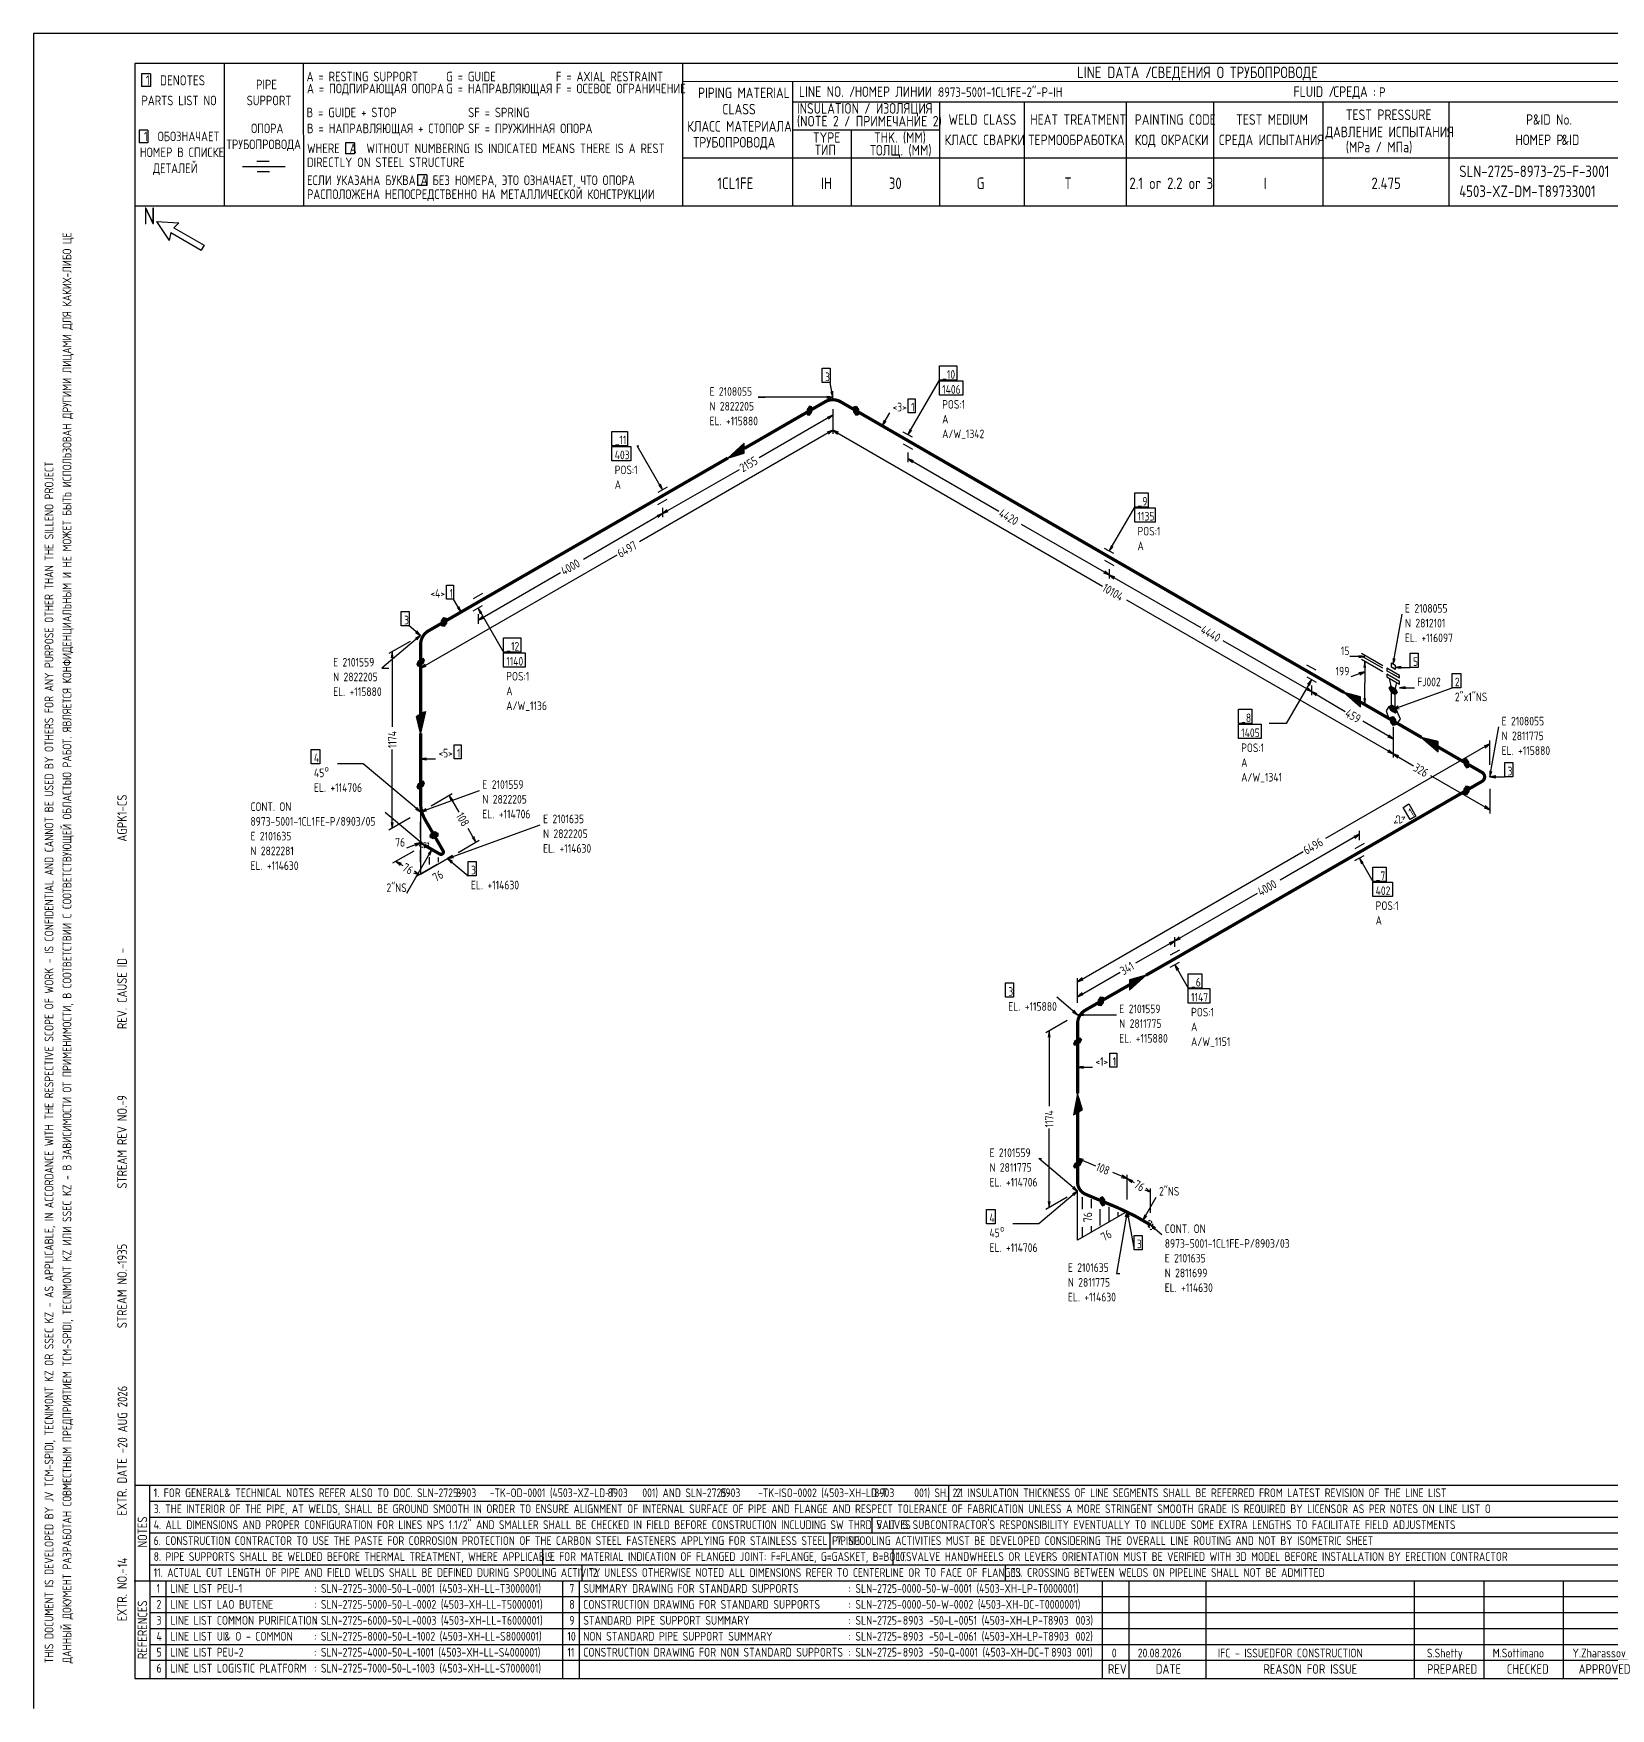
# Model space of a CAD drawing. Extents: x -1005 to 594, y -998 to 420.
# Drawn here: x 0 to 395.4, y 0 to 420 of the extents above; entities that cross this region are included whole.
import ezdxf

# ---------------------------------------------------------------- set-up
doc = ezdxf.new("R2010")
doc.units = 0
doc.linetypes.add('GT100', pattern=[0.8, 0.533333, -0.266667])
doc.styles.add('TTFN17', font='GOST type A')

msp = doc.modelspace()

# ---------------------------------------------------------------- linework, layer by layer
at = {"layer": 'GT_1', "flags": 128}
for points in [[(0, 420), (0, 0)], [(594, 420), (0, 420)], [(589.1, 412.5), (25.4, 412.5)], [(25.4, 412.5), (25.4, 7.5)], [(47.8, 412.5), (47.8, 376.7)], [(67.6, 412.5), (67.7, 376.7)], [(162.7, 412.5), (162.7, 376.7)], [(29.3, 409.9), (27.1, 409.9)], [(27.1, 409.9), (27.1, 406.7)], [(29.3, 409.9), (29.3, 406.7)], [(589.1, 408), (162.7, 407.9)], [(190.3, 407.8), (190.3, 376.7)], [(29.3, 406.7), (27.1, 406.7)], [(190.3, 402.9), (402.7, 402.9)], [(227.1, 402.9), (227.1, 376.7)], [(248.4, 402.9), (248.4, 376.8)], [(273.9, 402.9), (273.9, 376.7)], [(295.8, 402.9), (295.8, 376.7)], [(323.2, 402.9), (323.2, 376.7)], [(354.8, 402.9), (354.8, 376.8)], [(28.7, 395.8), (26.5, 395.8)], [(26.5, 395.8), (26.5, 392.6)], [(28.7, 395.8), (28.7, 392.6)], [(227.1, 395.8), (190.3, 395.8)], [(205, 395.8), (205, 376.7)], [(28.7, 392.6), (26.5, 392.6)], [(80.5, 392.6), (78.2, 392.6)], [(78.2, 392.6), (78.2, 389.8)], [(80.5, 392.6), (80.5, 389.8)], [(63.1, 386.6), (52.4, 386.6)], [(59.1, 387.9), (56, 387.9)], [(80.5, 389.8), (78.2, 389.8)], [(230.2, 388.7), (162.7, 388.7)], [(402.7, 388.7), (226.9, 388.7)], [(59.2, 385.3), (56.1, 385.3)], [(98.6, 384.6), (96.3, 384.6)], [(96.3, 384.6), (96.3, 381.9)], [(98.6, 384.6), (98.6, 381.9)], [(98.6, 381.9), (96.3, 381.9)], [(402.7, 376.7), (25.4, 376.7)], [(30.8, 372.9), (34, 368.1)], [(30.8, 372.9), (36.4, 372.5)], [(34.4, 370.1), (34, 368.1)], [(34.4, 370.1), (42, 365.7)], [(36.4, 372.5), (35.2, 371.3)], [(35.2, 371.3), (42.8, 366.9)], [(42.8, 366.9), (42, 365.7)], [(197.7, 336.05), (199.725, 336.05), (199.725, 332.45), (197.7, 332.45), (197.7, 336.05)], [(227.1, 336.65), (231.45, 336.65), (231.45, 333.05), (227.1, 333.05), (227.1, 336.65)], [(200.4, 328.775), (199.725, 332.45)], [(219.225, 319.4), (227.1, 333.05)], [(227.1, 332.9), (232.95, 332.9), (232.95, 329.3), (227.1, 329.3), (227.1, 332.9)], [(200.4, 328.775), (181.65, 328.775), (183.45, 328.775)], [(198.9, 328.55), (200.4, 328.775), (198.9, 329)], [(199.875, 330.2), (200.4, 328.775), (200.4, 330.275)], [(219.3, 328.4), (221.025, 328.4), (221.025, 324.875), (219.3, 324.875), (219.3, 328.4)], [(200.4, 324.275), (181.95, 313.625)], [(193.95, 324.425), (194.55, 324.275), (195.15, 325.1), (195.15, 326.375), (194.55, 326.525), (193.95, 325.7), (193.95, 324.425)], [(193.95, 325.6), (195.15, 325.6)], [(193.95, 325.4), (195.15, 325.4)], [(193.95, 325.2), (195.15, 325.2)], [(193.95, 325), (195.077, 325)], [(193.95, 324.8), (194.932, 324.8)], [(193.95, 324.6), (194.786, 324.6)], [(194.023, 325.8), (195.15, 325.8)], [(194.05, 324.4), (194.641, 324.4)], [(194.168, 326), (195.15, 326)], [(194.314, 326.2), (195.15, 326.2)], [(194.459, 326.4), (195.05, 326.4)], [(199.275, 323.3), (200.4, 324.275), (198.975, 323.75)], [(200.4, 325.775), (200.4, 319.625)], [(200.4, 325.775), (200.4, 323.375)], [(200.4, 325.775), (200.4, 319.625)], [(205.65, 326.375), (206.25, 326.525), (206.85, 325.7), (206.85, 324.425), (206.25, 324.275), (205.65, 325.1), (205.65, 326.375)], [(205.65, 326.2), (206.486, 326.2)], [(205.65, 326), (206.632, 326)], [(205.65, 325.8), (206.777, 325.8)], [(205.65, 325.6), (206.85, 325.6)], [(205.65, 325.4), (206.85, 325.4)], [(205.65, 325.2), (206.85, 325.2)], [(205.723, 325), (206.85, 325)], [(205.75, 326.4), (206.341, 326.4)], [(205.868, 324.8), (206.85, 324.8)], [(206.014, 324.6), (206.85, 324.6)], [(206.159, 324.4), (206.75, 324.4)], [(212.775, 321.65), (214.65, 324.875)], [(144.975, 320.225), (148.875, 320.225), (148.875, 316.625), (144.975, 316.625), (144.975, 320.225)], [(200.4, 320.525), (151.95, 292.55)], [(199.275, 319.55), (200.4, 320.525), (198.975, 320)], [(201.825, 320), (200.4, 320.525), (201.525, 319.55)], [(200.4, 320.525), (267.975, 281.45)], [(213.3, 323.075), (212.775, 321.65), (213.75, 322.775)], [(220.35, 318.8), (218.025, 320.075)], [(219.75, 320.825), (219.225, 319.4), (220.2, 320.525)], [(144.975, 316.475), (149.775, 316.475), (149.775, 312.875), (144.975, 312.875), (144.975, 316.475)], [(157.725, 305.6), (151.35, 316.625), (151.725, 316.625)], [(178.2, 315.95), (178.2, 317.3), (174.075, 313.55), (178.2, 314.75), (178.2, 317.15), (174.45, 313.775), (178.2, 314.825), (178.2, 316.925), (174.9, 314), (178.2, 315.05), (178.2, 316.775), (175.275, 314.3), (178.2, 315.2), (178.2, 316.625), (175.65, 314.45), (178.2, 315.35), (178.2, 316.475), (176.1, 314.75), (178.2, 315.5), (178.2, 316.25), (176.4, 314.9), (178.2, 315.725), (178.2, 316.1), (176.85, 315.2), (178.2, 315.875), (178.2, 315.95), (174.075, 313.55)], [(218.025, 317.075), (220.35, 315.8)], [(219.225, 314.9), (219.225, 312.5)], [(220.65, 312.875), (219.225, 313.4), (220.35, 312.425)], [(219.225, 313.4), (242.025, 300.2)], [(156.75, 306.725), (157.725, 305.6), (157.2, 307.025)], [(157.725, 299.6), (177, 310.7)], [(158.85, 306.275), (156.525, 304.925)], [(156.525, 301.925), (158.85, 303.275)], [(276.075, 304.85), (279.45, 304.85), (279.45, 301.25), (276.075, 301.25), (276.075, 304.85)], [(157.725, 299.6), (137.85, 288.125)], [(156.6, 298.625), (157.725, 299.6), (156.3, 299.075)], [(157.725, 301.1), (157.725, 298.7)], [(157.725, 301.1), (157.725, 298.7)], [(158.85, 300.575), (157.725, 299.6), (159.15, 300.125)], [(269.7, 290.225), (276.075, 301.25)], [(276.075, 301.1), (281.175, 301.1), (281.175, 297.5), (276.075, 297.5), (276.075, 301.1)], [(269.7, 284.225), (247.725, 296.9)], [(270.825, 289.625), (268.5, 290.9)], [(270.225, 291.65), (269.7, 290.225), (270.675, 291.35)], [(97.05, 260.825), (146.325, 289.25)], [(268.5, 287.9), (270.825, 286.625)], [(269.7, 285.725), (269.7, 283.325)], [(269.7, 285.725), (269.7, 283.325)], [(103.575, 281.675), (105.3, 281.675), (105.3, 278.15), (103.575, 278.15), (103.575, 281.675)], [(111.45, 272.9), (132.15, 284.825)], [(268.275, 284.75), (269.7, 284.225), (268.575, 285.2)], [(271.125, 283.7), (269.7, 284.225), (270.825, 283.25)], [(269.7, 284.225), (292.65, 271.025)], [(107.175, 274.925), (105.3, 278.15)], [(112.575, 279.575), (110.25, 278.225)], [(340.875, 239.375), (274.125, 277.925)], [(92.175, 275.075), (94.2, 275.075), (94.2, 271.475), (92.175, 271.475), (92.175, 275.075)], [(102.3, 272.75), (102.9, 273.575), (103.5, 273.425), (103.5, 272.15), (102.9, 271.325), (102.3, 271.475), (102.3, 272.75)], [(102.482, 273), (103.5, 273)], [(102.627, 273.2), (103.5, 273.2)], [(102.773, 273.4), (103.5, 273.4)], [(106.2, 276.05), (107.175, 274.925), (106.65, 276.35)], [(110.25, 275.225), (112.575, 276.575)], [(112.425, 274.775), (111.45, 275.9), (111.975, 274.475)], [(111.45, 275.9), (117.825, 264.875)], [(111.45, 274.4), (111.45, 272)], [(112.575, 273.875), (111.45, 272.9), (112.875, 273.425)], [(340.875, 261.875), (343.125, 274.4)], [(97.05, 269.075), (87.3, 260.9), (89.1, 260.9)], [(97.05, 269.075), (94.2, 271.475)], [(95.775, 269.825), (97.05, 269.075), (96.075, 270.2)], [(96.075, 267.95), (97.05, 269.075), (95.775, 268.325)], [(102.3, 272.6), (103.5, 272.6)], [(102.3, 272.4), (103.5, 272.4)], [(102.3, 272.2), (103.5, 272.2)], [(102.3, 272), (103.391, 272)], [(102.3, 271.8), (103.245, 271.8)], [(102.3, 271.6), (103.1, 271.6)], [(102.336, 272.8), (103.5, 272.8)], [(94.425, 267.575), (89.1, 264.5)], [(90.15, 263.45), (89.925, 264.95), (89.7, 263.45)], [(89.925, 264.95), (89.925, 246.125)], [(97.05, 266.075), (97.05, 259.925)], [(117.825, 268.475), (122.175, 268.475), (122.175, 264.875), (117.825, 264.875), (117.825, 268.475)], [(117.825, 264.725), (123.225, 264.725), (123.225, 261.125), (117.825, 261.125), (117.825, 264.725)], [(320.4, 254.975), (298.275, 267.725)], [(345.15, 264.65), (347.175, 264.65), (347.175, 261.05), (345.15, 261.05), (345.15, 264.65)], [(97.65, 262.025), (98.025, 262.85), (97.65, 263.3), (96.45, 262.625), (96.075, 261.8), (96.45, 261.35), (97.65, 262.025)], [(96.075, 261.8), (97.25, 261.8)], [(96.166, 262), (97.606, 262)], [(96.242, 261.6), (96.894, 261.6)], [(96.257, 262.2), (97.73, 262.2)], [(96.348, 262.4), (97.82, 262.4)], [(96.439, 262.6), (97.911, 262.6)], [(96.761, 262.8), (98.002, 262.8)], [(98.175, 261.8), (97.05, 260.825), (98.475, 261.35)], [(97.117, 263), (97.9, 263)], [(321.525, 260.375), (319.2, 261.65)], [(333.75, 263.75), (330, 263.75)], [(332.25, 263.525), (333.75, 263.75), (332.25, 263.975)], [(338.25, 261.425), (332.925, 264.5)], [(338.25, 260.825), (332.925, 263.9)], [(338.25, 259.925), (332.925, 263)], [(333.975, 261.05), (333.75, 262.55), (333.525, 261.05)], [(333.75, 262.55), (333.75, 257.15)], [(340.875, 259.325), (342.45, 258.425), (342.45, 259.025), (339.3, 260.825), (339.3, 260.225), (340.875, 259.325)], [(341.4, 260.525), (340.425, 261.125), (340.425, 262.175), (341.4, 261.575), (341.4, 260.525)], [(340.875, 263.375), (340.875, 261.875), (341.4, 263.3)], [(342.9, 261.275), (341.4, 261.05), (342.9, 260.825)], [(341.4, 261.05), (345.15, 261.05)], [(320.4, 257.975), (314.025, 246.95), (309.75, 246.95)], [(319.2, 258.65), (321.525, 257.375)], [(319.875, 256.55), (320.4, 257.975), (319.425, 256.85)], [(320.4, 256.475), (320.4, 254.075)], [(320.4, 256.475), (320.4, 254.075)], [(333.75, 259.925), (330.225, 258.65)], [(332.475, 259.175), (333.75, 259.925), (332.25, 259.7)], [(333.75, 251.75), (333.75, 257.15)], [(340.875, 257.75), (342.45, 256.85), (342.45, 257.525), (339.3, 259.325), (339.3, 258.65), (340.875, 257.75)], [(341.475, 255.65), (341.85, 254.825), (341.475, 254.375), (340.275, 255.05), (339.9, 255.875), (340.275, 256.325), (341.475, 255.65)], [(341.7, 257.3), (341.175, 255.2), (340.5, 255.575), (339.975, 258.35)], [(355.65, 259.55), (357.825, 259.55), (357.825, 255.95), (355.65, 255.95), (355.65, 259.55)], [(318.975, 255.5), (320.4, 254.975), (319.275, 255.95)], [(321.825, 254.45), (320.4, 254.975), (321.525, 254)], [(320.4, 254.975), (328.875, 250.025)], [(332.7, 252.35), (332.7, 253.7), (328.575, 254.75), (332.7, 251.15), (332.7, 253.55), (328.95, 254.525), (332.7, 251.225), (332.7, 253.325), (329.4, 254.3), (332.7, 251.45), (332.7, 253.175), (329.775, 254), (332.7, 251.6), (332.7, 253.025), (330.15, 253.85), (332.7, 251.75), (332.7, 252.875), (330.6, 253.55), (332.7, 251.9), (332.7, 252.65), (330.9, 253.4), (332.7, 252.125), (332.7, 252.5), (331.35, 253.1), (332.7, 252.275), (332.7, 252.35), (328.575, 254.75)], [(338.25, 249.125), (332.925, 252.2)], [(333.525, 253.25), (333.75, 251.75), (333.975, 253.25)], [(339.934, 255.8), (341.208, 255.8)], [(340.004, 256), (340.853, 256)], [(340.025, 255.6), (341.498, 255.6)], [(340.116, 255.4), (341.589, 255.4)], [(340.207, 255.2), (341.68, 255.2)], [(340.875, 251.45), (341.4, 251.15), (341.4, 254.15), (340.35, 254.75), (340.35, 251.75), (340.875, 251.45)], [(340.364, 255), (341.77, 255)], [(340.719, 254.8), (341.829, 254.8)], [(340.875, 250.55), (355.65, 255.95)], [(341.075, 254.6), (341.662, 254.6)], [(343.95, 256.175), (342.45, 255.95), (343.95, 255.725)], [(342.45, 255.95), (346.2, 255.95)], [(97.05, 249.35), (98.25, 250.025), (97.05, 244.55), (96, 248.75), (98.1, 249.95), (97.05, 245), (96.075, 248.825), (97.95, 249.875), (97.05, 245.525), (96.225, 248.9), (97.8, 249.8), (97.05, 245.975), (96.375, 248.975), (97.65, 249.65), (97.05, 246.425), (96.525, 249.05), (97.5, 249.575), (97.05, 246.875), (96.675, 249.125), (97.35, 249.5), (97.05, 247.325), (96.825, 249.2), (97.2, 249.425), (97.05, 247.775), (96.975, 249.275), (97.05, 249.35), (97.05, 244.55)], [(302.1, 250.55), (305.475, 250.55), (305.475, 246.95), (302.1, 246.95), (302.1, 250.55)], [(340.875, 247.625), (341.85, 247.025), (342.675, 248.075), (341.85, 250.025), (339.75, 251.225), (339.075, 250.175), (339.75, 248.225), (340.875, 247.625)], [(341.475, 250.85), (341.85, 250.025), (341.475, 249.575), (340.275, 250.25), (339.9, 251.075), (340.275, 251.525), (341.475, 250.85)], [(339.934, 251), (341.208, 251)], [(340.004, 251.2), (340.853, 251.2)], [(340.025, 250.8), (341.498, 250.8)], [(340.116, 250.6), (341.589, 250.6)], [(340.207, 250.4), (341.68, 250.4)], [(340.275, 248.6), (340.875, 248.75), (341.475, 247.925), (341.475, 246.65), (340.875, 246.5), (340.275, 247.325), (340.275, 248.6)], [(340.275, 248.6), (340.984, 248.6)], [(340.275, 248.4), (341.13, 248.4)], [(340.275, 248.2), (341.275, 248.2)], [(340.275, 248), (341.42, 248)], [(340.275, 247.8), (341.475, 247.8)], [(340.364, 250.2), (341.77, 250.2)], [(340.719, 250), (341.829, 250)], [(342.15, 251.3), (340.875, 250.55), (342.375, 250.775)], [(341.075, 249.8), (341.662, 249.8)], [(302.1, 246.8), (307.8, 246.8), (307.8, 243.2), (302.1, 243.2), (302.1, 246.8)], [(340.875, 243.125), (333.225, 247.55)], [(339.45, 243.65), (340.875, 243.125), (339.75, 244.1)], [(340.275, 247.6), (341.475, 247.6)], [(340.275, 247.4), (341.475, 247.4)], [(340.366, 247.2), (341.475, 247.2)], [(340.511, 247), (341.475, 247)], [(340.657, 246.8), (341.475, 246.8)], [(340.875, 246.125), (340.875, 242.225)], [(340.875, 246.125), (340.875, 238.475)], [(340.875, 244.625), (340.875, 238.475)], [(365.1, 233.6), (367.35, 246.125)], [(69.6, 240.5), (71.775, 240.5), (71.775, 236.9), (69.6, 236.9), (69.6, 240.5)], [(89.925, 220.7), (89.925, 240.5)], [(105.45, 241.625), (107.175, 241.625), (107.175, 238.1), (105.45, 238.1), (105.45, 241.625)], [(365.1, 241.85), (323.925, 218.15)], [(339.45, 239.9), (340.875, 239.375), (339.75, 240.35)], [(352.125, 241.1), (352.125, 242.45), (348, 243.5), (352.125, 239.9), (352.125, 242.3), (348.375, 243.275), (352.125, 239.975), (352.125, 242.075), (348.825, 243.05), (352.125, 240.2), (352.125, 241.925), (349.2, 242.75), (352.125, 240.35), (352.125, 241.775), (349.575, 242.6), (352.125, 240.5), (352.125, 241.625), (350.025, 242.3), (352.125, 240.65), (352.125, 241.4), (350.325, 242.15), (352.125, 240.875), (352.125, 241.25), (350.775, 241.85), (352.125, 241.025), (352.125, 241.1), (348, 243.5)], [(363.975, 240.875), (365.1, 241.85), (363.675, 241.325)], [(365.1, 236.6), (365.1, 242.75)], [(97.05, 224.825), (82.65, 236.9), (76.2, 236.9)], [(98.55, 238.325), (97.05, 238.1), (98.55, 237.875)], [(97.05, 238.1), (100.8, 238.1)], [(342.3, 238.85), (340.875, 239.375), (342, 238.4)], [(340.875, 239.375), (345.975, 236.375)], [(358.65, 236.675), (359.25, 235.85), (359.85, 236), (359.85, 237.275), (359.25, 238.1), (358.65, 237.95), (358.65, 236.675)], [(358.65, 237.8), (359.468, 237.8)], [(358.65, 237.6), (359.614, 237.6)], [(358.65, 237.4), (359.759, 237.4)], [(358.65, 237.2), (359.85, 237.2)], [(358.65, 237), (359.85, 237)], [(358.65, 236.8), (359.85, 236.8)], [(358.705, 236.6), (359.85, 236.6)], [(358.85, 236.4), (359.85, 236.4)], [(358.995, 236.2), (359.85, 236.2)], [(359.141, 236), (359.85, 236)], [(368.85, 237.2), (370.875, 237.2), (370.875, 233.6), (368.85, 233.6), (368.85, 237.2)], [(97.65, 231.275), (98.025, 232.1), (97.65, 232.55), (96.45, 231.875), (96.075, 231.05), (96.45, 230.6), (97.65, 231.275)], [(96.117, 231), (97.161, 231)], [(96.143, 231.2), (97.517, 231.2)], [(96.234, 231.4), (97.707, 231.4)], [(96.325, 231.6), (97.798, 231.6)], [(96.416, 231.8), (97.889, 231.8)], [(96.672, 232), (97.98, 232)], [(97.028, 232.2), (97.942, 232.2)], [(365.1, 225.35), (350.325, 233.9)], [(359.85, 229.925), (359.25, 229.1), (358.65, 229.25), (358.65, 230.525), (359.25, 231.35), (359.85, 231.2), (359.85, 229.925)], [(358.995, 231), (359.85, 231)], [(359.141, 231.2), (359.85, 231.2)], [(365.1, 235.1), (365.1, 233.6), (365.625, 235.025)], [(366.6, 233.825), (365.1, 233.6), (366.6, 233.375)], [(365.1, 233.6), (368.85, 233.6)], [(96.283, 230.8), (96.806, 230.8)], [(97.05, 224.825), (111.825, 230.225)], [(99.675, 226.325), (105, 229.4)], [(105.15, 227.825), (104.175, 228.95), (104.7, 227.525)], [(104.175, 228.95), (106.65, 224.75)], [(343.35, 225.95), (344.775, 226.85), (346.575, 223.775), (345.15, 222.875), (343.35, 225.95)], [(358.65, 230.4), (359.85, 230.4)], [(358.65, 230.2), (359.85, 230.2)], [(358.65, 230), (359.85, 230)], [(358.65, 229.8), (359.759, 229.8)], [(358.65, 229.6), (359.614, 229.6)], [(358.65, 229.4), (359.468, 229.4)], [(358.705, 230.6), (359.85, 230.6)], [(358.85, 230.8), (359.85, 230.8)], [(365.1, 230.6), (365.1, 224.45)], [(97.95, 216.5), (88.2, 224.675)], [(94.425, 223.325), (89.1, 220.25)], [(95.775, 225.575), (97.05, 224.825), (96.075, 225.95)], [(98.325, 225.575), (97.05, 224.825), (98.55, 225.05)], [(97.05, 224.825), (97.05, 209.225)], [(363.675, 225.875), (365.1, 225.35), (363.975, 226.325)], [(89.7, 222.2), (89.925, 220.7), (90.15, 222.2)], [(97.05, 218.225), (97.05, 222.35)], [(100.2, 218.075), (99.45, 218.45), (99.525, 219.2), (100.65, 219.875), (101.4, 219.5), (101.325, 218.75), (100.2, 218.075)], [(99.465, 218.6), (101.075, 218.6)], [(99.485, 218.8), (101.33, 218.8)], [(99.505, 219), (101.35, 219)], [(99.525, 219.2), (101.37, 219.2)], [(99.55, 218.4), (100.742, 218.4)], [(99.858, 219.4), (101.39, 219.4)], [(100.192, 219.6), (101.2, 219.6)], [(103.8, 213.125), (127.05, 221.6)], [(110.925, 217.25), (108.975, 220.625)], [(109.95, 218.375), (110.925, 217.25), (110.4, 218.675)], [(332.4, 219.2), (312.525, 207.725)], [(331.275, 218.225), (332.4, 219.2), (330.975, 218.675)], [(332.4, 217.7), (332.4, 220.1)], [(95.325, 215), (90, 211.925)], [(97.05, 217.025), (93.525, 215.75)], [(99.9, 215.375), (93.525, 204.35)], [(95.775, 216.275), (97.05, 217.025), (95.55, 216.8)], [(96.675, 217.25), (97.95, 216.5), (96.975, 217.625)], [(97.05, 212.225), (97.05, 215.225)], [(99.375, 213.95), (99.9, 215.375), (98.925, 214.25)], [(106.425, 214.625), (111.75, 217.7)], [(261.75, 182.225), (318.3, 214.85)], [(333.6, 216.875), (331.275, 215.6)], [(92.25, 211.85), (90.825, 212.375), (91.95, 211.4)], [(90.825, 212.375), (92.55, 211.4)], [(101.175, 211.625), (95.85, 208.55)], [(97.05, 209.225), (103.8, 213.125)], [(99.3, 211.625), (99.3, 213.5)], [(101.55, 212.225), (101.55, 213.35)], [(105.075, 213.875), (103.8, 213.125), (105.3, 213.35)], [(105.075, 212.375), (103.8, 213.125), (104.775, 212)], [(103.8, 213.125), (108.975, 208.775)], [(108.975, 212.375), (111, 212.375), (111, 208.775), (108.975, 208.775), (108.975, 212.375)], [(331.275, 212.6), (333.6, 213.875)], [(333.375, 212.075), (332.4, 213.2), (332.925, 211.775)], [(332.4, 213.2), (335.775, 207.35)], [(335.775, 210.95), (339.15, 210.95), (339.15, 207.35), (335.775, 207.35), (335.775, 210.95)], [(95.25, 209.525), (96.675, 209), (95.55, 209.975)], [(96.675, 209), (95.775, 209.525)], [(335.775, 207.2), (340.725, 207.2), (340.725, 203.6), (335.775, 203.6), (335.775, 207.2)], [(286.125, 192.5), (306.825, 204.425)], [(287.25, 193.475), (286.125, 192.5), (287.55, 193.025)], [(286.125, 191), (286.125, 193.4)], [(286.125, 191), (286.125, 193.4)], [(286.125, 192.5), (276.3, 186.875)], [(285, 191.525), (286.125, 192.5), (284.7, 191.975)], [(287.325, 190.175), (285, 188.9)], [(285, 185.9), (287.325, 187.175)], [(287.1, 185.375), (286.125, 186.5), (286.65, 185.075)], [(286.125, 186.5), (289.5, 180.65)], [(243.675, 181.925), (245.7, 181.925), (245.7, 178.325), (243.675, 178.325), (243.675, 181.925)], [(261.75, 178.475), (272.4, 184.625)], [(262.875, 183.2), (261.75, 182.225), (263.175, 182.75)], [(261.75, 176.975), (261.75, 183.125)], [(274.8, 181.475), (274.8, 180.125), (278.925, 183.875), (274.8, 182.675), (274.8, 180.275), (278.55, 183.65), (274.8, 182.6), (274.8, 180.5), (278.1, 183.425), (274.8, 182.375), (274.8, 180.65), (277.725, 183.125), (274.8, 182.225), (274.8, 180.8), (277.35, 182.975), (274.8, 182.075), (274.8, 180.95), (276.9, 182.675), (274.8, 181.925), (274.8, 181.175), (276.6, 182.525), (274.8, 181.7), (274.8, 181.325), (276.15, 182.225), (274.8, 181.55), (274.8, 181.475), (278.925, 183.875)], [(289.5, 184.25), (292.875, 184.25), (292.875, 180.65), (289.5, 180.65), (289.5, 184.25)], [(261.75, 173.975), (256.575, 178.325)], [(262.875, 179.45), (261.75, 178.475), (263.175, 179)], [(261.75, 176.975), (261.75, 179.375)], [(268.2, 177.05), (267.6, 176.225), (267, 176.375), (267, 177.65), (267.6, 178.475), (268.2, 178.325), (268.2, 177.05)], [(267, 177.6), (268.2, 177.6)], [(267, 177.4), (268.2, 177.4)], [(267, 177.2), (268.2, 177.2)], [(267, 177), (268.164, 177)], [(267, 176.8), (268.018, 176.8)], [(267, 176.6), (267.873, 176.6)], [(267, 176.4), (267.727, 176.4)], [(267.109, 177.8), (268.2, 177.8)], [(267.255, 178), (268.2, 178)], [(267.4, 178.2), (268.2, 178.2)], [(289.5, 180.5), (294.9, 180.5), (294.9, 176.9), (289.5, 176.9), (289.5, 180.5)], [(259.125, 172.475), (253.8, 169.4)], [(260.475, 174.725), (261.75, 173.975), (260.775, 175.1)], [(263.25, 174.2), (261.75, 173.975), (263.25, 173.75)], [(261.75, 173.975), (271.5, 173.975)], [(254.85, 168.35), (254.625, 169.85), (254.4, 168.35)], [(254.625, 169.85), (254.625, 151.025)], [(262.35, 168.2), (262.725, 167.75), (262.35, 166.925), (261.15, 166.25), (260.775, 166.7), (261.15, 167.525), (262.35, 168.2)], [(261.994, 168), (262.517, 168)], [(260.82, 166.8), (262.128, 166.8)], [(260.858, 166.6), (261.772, 166.6)], [(260.911, 167), (262.384, 167)], [(261.002, 167.2), (262.475, 167.2)], [(261.093, 167.4), (262.566, 167.4)], [(261.283, 167.6), (262.657, 167.6)], [(261.639, 167.8), (262.683, 167.8)], [(269.85, 164.3), (271.575, 164.3), (271.575, 160.775), (269.85, 160.775), (269.85, 164.3)], [(263.25, 161), (261.75, 160.775), (263.25, 160.55)], [(261.75, 160.775), (265.5, 160.775)], [(261.75, 149.45), (262.95, 150.125), (261.75, 154.25), (260.7, 148.85), (262.8, 150.05), (261.75, 153.8), (260.775, 148.925), (262.65, 149.975), (261.75, 153.275), (260.925, 149), (262.5, 149.9), (261.75, 152.825), (261.075, 149.075), (262.35, 149.75), (261.75, 152.375), (261.225, 149.15), (262.2, 149.675), (261.75, 151.925), (261.375, 149.225), (262.05, 149.6), (261.75, 151.475), (261.525, 149.3), (261.9, 149.525), (261.75, 151.025), (261.675, 149.375), (261.75, 149.45), (261.75, 154.25)], [(254.625, 125.6), (254.625, 145.4)], [(261.75, 132.725), (261.75, 138.875)], [(261.75, 129.725), (252, 137.9), (252.675, 137.9)], [(262.35, 137.45), (262.725, 137), (262.35, 136.175), (261.15, 135.5), (260.775, 135.95), (261.15, 136.775), (262.35, 137.45)], [(260.798, 136), (262.039, 136)], [(260.889, 136.2), (262.361, 136.2)], [(260.9, 135.8), (261.683, 135.8)], [(260.98, 136.4), (262.452, 136.4)], [(261.07, 136.6), (262.543, 136.6)], [(261.194, 136.8), (262.634, 136.8)], [(261.55, 137), (262.725, 137)], [(263.25, 137.675), (261.75, 137.975), (263.025, 137.15)], [(261.75, 137.975), (266.25, 136.1)], [(261.906, 137.2), (262.558, 137.2)], [(260.475, 130.475), (261.75, 129.725), (260.775, 130.85)], [(274.2, 132.875), (270.6, 134.375)], [(272.7, 133.175), (274.2, 132.875), (272.925, 133.7)], [(274.2, 127.625), (274.2, 133.775)], [(274.2, 127.625), (274.2, 133.775)], [(275.625, 132.35), (274.2, 132.875), (275.325, 131.9)], [(274.2, 132.875), (275.925, 131.9)], [(278.625, 130.025), (280.05, 129.5), (278.925, 130.475)], [(280.05, 124.25), (280.05, 130.4)], [(261.75, 129.725), (252, 121.55), (245.55, 121.55)], [(259.125, 128.225), (253.8, 125.15)], [(254.4, 127.1), (254.625, 125.6), (254.85, 127.1)], [(260.775, 128.6), (261.75, 129.725), (260.475, 128.975)], [(261.75, 117.425), (261.75, 129.725)], [(262.95, 125.225), (262.95, 128.225)], [(265.2, 125.45), (265.2, 127.7)], [(267.375, 126.8), (267.975, 126.05), (268.575, 126.275), (268.575, 127.55), (267.975, 128.3), (267.375, 128.075), (267.375, 126.8)], [(267.375, 128), (268.215, 128)], [(267.375, 127.8), (268.375, 127.8)], [(267.375, 127.6), (268.535, 127.6)], [(267.375, 127.4), (268.575, 127.4)], [(267.375, 127.2), (268.575, 127.2)], [(267.375, 127), (268.575, 127)], [(267.375, 126.8), (268.575, 126.8)], [(267.535, 126.6), (268.575, 126.6)], [(267.695, 126.4), (268.575, 126.4)], [(267.855, 126.2), (268.375, 126.2)], [(278.1, 122.375), (281.475, 128.225)], [(280.05, 129.5), (279.15, 130.025)], [(238.95, 125.15), (241.125, 125.15), (241.125, 121.55), (238.95, 121.55), (238.95, 125.15)], [(274.2, 124.625), (261.75, 117.425)], [(267.45, 121.1), (267.45, 125.225)], [(269.7, 122), (269.7, 125.75)], [(274.2, 124.625), (271.5, 109.1), (272.325, 109.1)], [(271.95, 123.35), (271.95, 124.475)], [(274.2, 123.125), (274.2, 124.625), (273.675, 123.2)], [(274.725, 123.2), (274.2, 124.625), (274.2, 123.125)], [(274.2, 124.625), (275.925, 115.025)], [(278.625, 123.8), (278.1, 122.375), (279.075, 123.5)], [(262.95, 118.1), (262.95, 120.725)], [(265.2, 119.45), (265.2, 120.95)], [(275.925, 118.625), (277.95, 118.625), (277.95, 115.025), (275.925, 115.025), (275.925, 118.625)], [(281.325, 120.5), (280.05, 121.25), (281.025, 120.125)], [(280.05, 121.25), (282.9, 118.85)], [(25.3, 56), (402.7, 56)], [(29.1, 56), (29.2, 7.5)], [(229.4, 56), (229.4, 52)], [(29.1, 52), (402.7, 52)], [(29.1, 48), (402.7, 48)], [(210.2, 48), (210.2, 44)], [(402.7, 44), (29.1, 44)], [(199.6, 44), (199.6, 40)], [(29.2, 40), (402.7, 40)], [(127.6, 40), (127.6, 36)], [(215.4, 40), (215.4, 36)], [(29.1, 36), (402.7, 36)], [(137.5, 36), (137.5, 32)], [(243.6, 36), (243.6, 32)], [(25.2, 32), (402.7, 32)], [(33.2, 32), (33.2, 7.6)], [(132.6, 32), (132.6, 7.6)], [(136.8, 32), (136.8, 7.6)], [(267.9, 32), (267.9, 7.5)], [(274.6, 32), (274.6, 7.5)], [(293.9, 32), (293.9, 7.5)], [(346.1, 32), (346.1, 7.5)], [(363.6, 32), (363.6, 7.5)], [(383.5, 32), (383.5, 7.5)], [(402.7, 28), (29.5, 28)], [(402.7, 24), (29.1, 24)], [(402.7, 20), (29.1, 20)], [(402.7, 16), (29.1, 16)], [(402.7, 12), (29.2, 12)], [(25.4, 7.5), (589.1, 7.5)], [(0, 0), (0, 0)]]:
    msp.add_lwpolyline(points, dxfattribs=at)
at = {"layer": 'GT_1', "const_width": 0.8, "flags": 128}
for points in [[(198.45, 327.65), (194.55, 325.4)], [(206.25, 325.4), (202.35, 327.65)], [(194.55, 325.4), (178.2, 315.95)], [(219.225, 317.9), (206.25, 325.4)], [(269.7, 288.725), (219.225, 317.9)], [(174.075, 313.55), (157.725, 304.1)], [(157.725, 304.1), (111.45, 277.4)], [(320.4, 259.475), (269.7, 288.725)], [(111.45, 277.4), (102.9, 272.45)], [(102.9, 272.45), (99, 270.2)], [(97.05, 266.825), (97.05, 262.325)], [(97.05, 262.325), (97.05, 249.35)], [(328.575, 254.75), (320.4, 259.475)], [(340.875, 247.625), (332.7, 252.35)], [(348, 243.5), (340.875, 247.625)], [(97.05, 244.55), (97.05, 231.575)], [(359.25, 236.975), (352.125, 241.1)], [(363.15, 234.725), (359.25, 236.975)], [(97.05, 231.575), (97.05, 227.075)], [(359.25, 230.225), (363.15, 232.475)], [(332.4, 214.7), (359.25, 230.225)], [(98.175, 222.875), (100.425, 218.975)], [(100.425, 218.975), (102.675, 215.075)], [(101.85, 214.25), (97.95, 216.5)], [(286.125, 188), (332.4, 214.7)], [(278.925, 183.875), (286.125, 188)], [(267.6, 177.35), (274.8, 181.475)], [(263.7, 175.1), (267.6, 177.35)], [(261.75, 167.225), (261.75, 171.725)], [(261.75, 154.25), (261.75, 167.225)], [(261.75, 136.475), (261.75, 149.45)], [(261.75, 131.975), (261.75, 136.475)], [(267.975, 127.175), (263.85, 128.9)], [(272.1, 125.45), (267.975, 127.175)], [(276.15, 123.5), (272.1, 125.45)], [(280.05, 121.25), (276.15, 123.5)]]:
    msp.add_lwpolyline(points, dxfattribs=at)
for points in [[(202.35, 327.65, 0.267941), (198.45, 327.65)], [(99, 270.2, 0.267786), (97.05, 266.825)], [(363.15, 232.475, 0.57736), (363.15, 234.725)], [(97.05, 227.075, 0.131614), (98.175, 222.875)], [(102.675, 215.075, -0.767315), (101.85, 214.25)], [(261.75, 171.725, -0.268116), (263.7, 175.1)], [(263.85, 128.9, -0.30259), (261.75, 131.975)]]:
    msp.add_lwpolyline(points, format="xyb", dxfattribs=at)
at = {"layer": 'GT_1', "linetype": 'GT100', "flags": 128}
for points in [[(97.95, 217.175), (98.925, 217.025), (99.075, 216.5), (97.95, 215.825), (96.975, 215.975), (96.825, 216.5), (97.95, 217.175)], [(279.45, 120.95), (280.05, 120.125), (280.65, 120.275), (280.65, 121.55), (280.05, 122.375), (279.45, 122.225), (279.45, 120.95)]]:
    msp.add_lwpolyline(points, dxfattribs=at)

# ---------------------------------------------------------------- texts
at = {"layer": 'GT_1', "style": 'TTFN17'}
for s, height, p in [('LINE DATA /', 2.8875, (261.633, 408.8)), ('СВЕДЕНИЯ О ТРУБОПРОВОДЕ', 2.8875, (280.233, 408.8)), (' 1  DENOTES', 2.5025, (26.875, 407)), (' PIPE', 2.4062, (54.561, 406)), ('A = RESTING SUPPORT', 2.40625, (68.461, 408)), ('A = ПОДПИРАЮЩАЯ ОПОРА', 2.40625, (68.561, 405)), ('G = GUIDE', 2.4062, (103.461, 408)), ('G = НАПРАВЛЯЮЩАЯ', 2.40625, (103.461, 405)), ('F = AXIAL RESTRAINT', 2.40625, (130.961, 408)), ('F = ОСЕВОЕ ОГРАНИЧЕНИЕ', 2.40625, (130.961, 405)), ('PARTS LIST NO', 2.40625, (27.061, 402)), ('SUPPORT', 2.4062, (53.461, 402)), ('PIPING MATERIAL', 2.64687, (166.597, 403.8)), ('LINE NO. /', 2.6469, (191.897, 404.1)), ('НОМЕР ЛИНИИ :', 2.59875, (205.89, 404.1)), ('8973-5001-1CL1FE-2"-P-IH', 2.40625, (226.861, 404.1)), ('FLUID /', 2.6469, (315.897, 404.1)), ('СРЕДА :', 2.6469, (325.897, 404.1)), ('P', 2.406, (337.361, 404.1)), ('B = GUIDE + STOP', 2.40625, (68.461, 399)), ('SF = SPRING', 2.40625, (108.961, 399)), ('CLASS', 2.6469, (172.697, 399.7)), ('(NOTE 2 / ПРИМЕЧАНИЕ 2)', 2.64687, (191.397, 396.7)), ('INSULATION / ИЗОЛЯЦИЯ', 2.64687, (191.397, 399.9)), ('WELD CLASS', 2.6469, (229.397, 397.1)), ('HEAT TREATMENT', 2.64687, (249.897, 397.1)), ('PAINTING CODE', 2.64687, (276.097, 397.1)), ('TEST MEDIUM', 2.64687, (301.497, 397.1)), ('TEST PRESSURE', 2.64687, (328.997, 398.3)), ('P', 2.647, (374.197, 397.1)), ('&ID No.', 2.6469, (375.908, 397.1)), (' 1  ОБОЗНАЧАЕТ', 2.40625, (26.461, 393)), ('ОПОРА', 2.4062, (54.561, 395)), ('B = НАПРАВЛЯЮЩАЯ + СТОПОР', 2.40625, (68.561, 395)), ('SF = ПРУЖИННАЯ ОПОРА', 2.40625, (108.961, 395)), ('КЛАСС МАТЕРИАЛА', 2.64687, (163.897, 395.4)), ('TYPE', 2.6469, (195.397, 392.6)), ('THK. (MM)', 2.6469, (210.697, 392.6)), ('ДАВЛЕНИЕ ИСПЫТАНИЯ', 2.64687, (323.897, 394)), ('НОМЕР В СПИСКЕ', 2.40625, (26.661, 389)), ('ТРУБОПРОВОДА', 2.40625, (48.361, 391)), ('WHERE  A  WITHOUT NUMBERING IS INDICATED MEANS THERE IS A REST', 2.40625, (68.561, 390)), ('ТРУБОПРОВОДА', 2.64687, (165.397, 391.4)), ('ТИП', 2.6469, (195.897, 389.5)), ('ТОЛЩ. (ММ)', 2.6469, (209.697, 389.4)), ('КЛАСС СВАРКИ', 2.64687, (228.397, 392)), ('ТЕРМООБРАБОТКА', 2.64687, (249.397, 392)), ('КОД ОКРАСКИ', 2.64687, (276.097, 392)), ('СРЕДА ИСПЫТАНИЯ', 2.64687, (297.197, 392)), ('(MPa / МПа)', 2.64687, (328.997, 390.2)), ('НОМЕР P', 2.6469, (371.497, 392)), ('&ID', 2.6469, (383.097, 392)), ('ДЕТАЛЕЙ', 2.4062, (29.961, 385)), ('DIRECTLY ON STEEL STRUCTURE', 2.40625, (68.561, 386.5)), ('SLN-2725-8973-25-F-3001', 2.8875, (357.433, 384)), ('ЕСЛИ УКАЗАНА БУКВА A БЕЗ НОМЕРА, ЭТО ОЗНАЧАЕТ, ЧТО ОПОРА', 2.40625, (68.561, 382)), ('1CL1FE', 2.8875, (171.433, 381)), ('IH', 2.8875, (197.433, 381)), ('30', 2.8875, (214.433, 381)), ('G', 2.888, (236.433, 381)), ('T', 2.888, (258.433, 381)), ('2.1 or 2.2 or 3', 2.8875, (274.733, 381)), ('I', 2.888, (308.433, 381)), ('2.475', 2.8875, (335.433, 381)), ('РАСПОЛОЖЕНА НЕПОСРЕДСТВЕННО НА МЕТАЛЛИЧЕСКОЙ КОНСТРУКЦИИ', 2.40625, (68.561, 378.5)), ('4503-XZ-DM-T89733001', 2.8875, (357.433, 379)), ('N', 4.331, (27.55, 372.1)), ('3', 2.166, (198.43, 332.825)), ('1406', 2.1656, (227.8, 329.675)), ('_10', 2.1656, (227.8, 333.425)), ('E 2108055', 2.1656, (169.463, 329.15)), ('N 2822205', 2.1656, (169.463, 325.453)), ('POS:1', 2.1656, (227.8, 325.925)), ('EL. +115880', 2.16562, (169.463, 321.755)), ('<3>', 2.1656, (215.35, 325.25)), ('1', 2.166, (220.019, 325.25)), ('A', 2.166, (227.8, 322.228)), ('A/W_1342', 2.1656, (227.8, 318.53)), ('_11', 2.1656, (145.708, 317)), ('403', 2.1656, (145.708, 313.25)), ('POS:1', 2.1656, (145.708, 309.5)), ('A', 2.166, (145.708, 305.803)), ('_9', 2.1656, (276.775, 301.625)), ('1135', 2.1656, (276.775, 297.875)), ('POS:1', 2.1656, (276.775, 294.125)), ('A', 2.166, (276.775, 290.428)), ('<4>', 2.1656, (99.492, 278.525)), ('1', 2.166, (104.316, 278.525)), ('3', 2.166, (92.905, 271.85)), ('E 2108055', 2.1656, (343.825, 274.775)), ('N 2812101', 2.1656, (343.825, 271.078)), ('EL. +116097', 2.16562, (343.825, 267.38)), ('_12', 2.1656, (118.525, 265.25)), ('15', 2.1656, (327.771, 264.125)), ('E 2101559', 2.1656, (75.114, 261.275)), ('1140', 2.1656, (118.525, 261.5)), ('199', 2.1656, (326.441, 259.025)), ('5', 2.166, (345.85, 261.425)), ('N 2822205', 2.1656, (75.114, 257.578)), ('A', 2.166, (118.525, 254.053)), ('POS:1', 2.1656, (118.525, 257.75)), ('FJ002', 2.1656, (346.9, 256.325)), ('2', 2.166, (356.35, 256.325)), ('EL. +115880', 2.16562, (75.114, 253.88)), ('A/W_1136', 2.1656, (118.525, 250.355)), ('2"x1"NS', 2.1656, (356.35, 252.575)), ('_8', 2.1656, (302.769, 247.325)), ('E 2108055', 2.1656, (368.05, 246.5)), ('1405', 2.1656, (302.769, 243.575)), ('N 2811775', 2.1656, (368.05, 242.803)), ('4', 2.166, (70.309, 237.275)), ('<5>', 2.1656, (101.5, 238.475)), ('1', 2.166, (106.169, 238.475)), ('POS:1', 2.1656, (302.769, 239.825)), ('EL. +115880', 2.16562, (368.05, 239.105)), ('45', 2.1656, (70.309, 233.525)), ('o', 1.624, (72.954, 234.931)), ('A', 2.166, (302.769, 236.128)), ('3', 2.166, (369.55, 233.975)), ('EL. +114706', 2.16562, (70.309, 229.828)), ('E 2101559', 2.1656, (112.525, 230.6)), ('A/W_1341', 2.1656, (302.769, 232.43)), ('CONT. ON', 2.1656, (54.383, 225.05)), ('N 2822205', 2.1656, (112.525, 226.903)), ('8973-5001-1CL1FE-P/8903/05', 2.16562, (54.383, 221.353)), ('EL. +114706', 2.16562, (112.525, 223.205)), ('E 2101635', 2.1656, (127.75, 221.975)), ('E 2101635', 2.1656, (54.383, 217.655)), ('N 2822205', 2.1656, (127.75, 218.278)), ('N 2822281', 2.1656, (54.383, 213.958)), ('76', 2.1656, (90.674, 216.125)), ('EL. +114630', 2.16562, (127.75, 214.58)), ('EL. +114630', 2.16562, (54.383, 210.26)), ('3', 2.166, (109.675, 209.15)), ('2"NS', 2.1656, (88.497, 204.725)), ('EL. +114630', 2.16562, (109.675, 205.4)), ('_7', 2.1656, (336.475, 207.725)), ('402', 2.1656, (336.475, 203.975)), ('POS:1', 2.1656, (336.475, 200.225)), ('A', 2.166, (336.475, 196.528)), ('3', 2.166, (244.388, 178.7)), ('_6', 2.1656, (290.2, 181.025)), ('EL. +115880', 2.16562, (244.388, 174.95)), ('E 2101559', 2.1656, (272.2, 174.35)), ('1147', 2.1656, (290.2, 177.275)), ('N 2811775', 2.1656, (272.2, 170.653)), ('POS:1', 2.1656, (290.2, 173.525)), ('EL. +115880', 2.16562, (272.2, 166.955)), ('A', 2.166, (290.2, 169.828)), ('A/W_1151', 2.1656, (290.2, 166.13)), ('<1>', 2.1656, (266.2, 161.15)), ('1', 2.166, (270.558, 161.15)), ('E 2101559', 2.1656, (239.659, 138.275)), ('N 2811775', 2.1656, (239.659, 134.578)), ('EL. +114706', 2.16562, (239.659, 130.88)), ('2"NS', 2.1656, (282.175, 128.6)), ('4', 2.166, (239.659, 121.925)), ('45', 2.1656, (239.659, 118.175)), ('o', 1.624, (242.304, 119.581)), ('CONT. ON', 2.1656, (283.6, 119.225)), ('8973-5001-1CL1FE-P/8903/03', 2.16562, (283.6, 115.528)), ('EL. +114706', 2.16562, (239.659, 114.478)), ('3', 2.166, (276.625, 115.4)), ('E 2101635', 2.1656, (283.6, 111.83)), ('E 2101635', 2.1656, (259.313, 109.475)), ('N 2811699', 2.1656, (283.6, 108.133)), ('N 2811775', 2.1656, (259.313, 105.778)), ('EL. +114630', 2.16562, (283.6, 104.435)), ('EL. +114630', 2.16562, (259.313, 102.08)), ('1. FOR GENERAL', 2.18487, (30.128, 53)), ('& TECHNICAL NOTES REFER ALSO TO DOC. SLN-2725-      -TK-OD-0001 (4503-XZ-LD-T      001) AND SLN-2725-      -TK-ISO-0002 (4503-XH-LD-T      001) SH. 2.1', 2.18487, (47.868, 53)), ('8903', 2.1849, (105.928, 53)), ('8903', 2.1849, (143.928, 53)), ('8903', 2.1849, (172.128, 53)), ('8903', 2.1849, (210.728, 53)), ('2. INSULATION THICKNESS OF LINE SEGMENTS SHALL BE REFERRED FROM LATEST REVISION OF THE LINE LIST', 2.18487, (231.328, 53)), ('3. THE INTERIOR OF THE PIPE, AT WELDS, SHALL BE GROUND SMOOTH IN ORDER TO ENSURE ALIGNMENT OF INTERNAL SURFACE OF PIPE AND FLANGE AND RESPECT TOLERANCE OF FABRICATION UNLESS A MORE STRINGENT SMOOTH GRADE IS REQUIRED BY LICENSOR AS PER NOTES ON LINE LIST O', 2.18487, (30.128, 49)), ('4. ALL DIMENSIONS AND PROPER CONFIGURATION FOR LINES NPS 1.1/2" AND SMALLER SHALL BE CHECKED IN FIELD BEFORE CONSTRUCTION INCLUDING SW THRD VALVES', 2.18487, (30.128, 45)), ("5. IT IS SUBCONTRACTOR'S RESPONSIBILITY EVENTUALLY TO INCLUDE SOME EXTRA LENGTHS TO FACILITATE FIELD ADJUSTMENTS", 2.18487, (211.328, 45)), ('6. CONSTRUCTION CONTRACTOR TO USE THE PASTE FOR CORROSION PROTECTION OF THE CARBON STEEL FASTENERS APPLYING FOR STAINLESS STEEL PIPING', 2.18487, (30.128, 41)), ('7. SPOOLING ACTIVITIES MUST BE DEVELOPED CONSIDERING THE OVERALL LINE ROUTING AND NOT BY ISOMETRIC SHEET', 2.18487, (201.328, 41)), ('8. PIPE SUPPORTS SHALL BE WELDED BEFORE THERMAL TREATMENT, WHERE APPLICABLE', 2.18487, (30.128, 37)), ('9. FOR MATERIAL INDICATION OF FLANGED JOINT: F=FLANGE, G=GASKET, B=BOLTS', 2.18487, (128.828, 37)), ('10. VALVE HANDWHEELS OR LEVERS ORIENTATION MUST BE VERIFIED WITH 3D MODEL BEFORE INSTALLATION BY ERECTION CONTRACTOR', 2.18487, (216.328, 37)), ('11. ACTUAL CUT LENGTH OF PIPE AND FIELD WELDS SHALL BE DEFINED DURING SPOOLING ACTIVITY', 2.18487, (30.128, 33)), ('12. UNLESS OTHERWISE NOTED ALL DIMENSIONS REFER TO CENTERLINE OR TO FACE OF FLANGES', 2.18487, (139.328, 33)), ('13. CROSSING BETWEEN WELDS ON PIPELINE SHALL NOT BE ADMITTED', 2.18487, (245.328, 33)), ('1', 2.214, (30.832, 29)), ('LINE LIST PEU-1', 2.21375, (34.332, 29)), (': SLN-2725-3000-50-L-0001 (4503-XH-LL-T3000001)', 2.21375, (70.332, 29)), ('7', 2.214, (134.332, 29)), ('SUMMARY DRAWING FOR STANDARD SUPPORTS', 2.21375, (137.832, 29)), (': SLN-2725-0000-50-W-0001 (4503-XH-LP-T0000001)', 2.21375, (204.332, 29)), ('2', 2.214, (30.832, 25)), ('LINE LIST LAO BUTENE', 2.21375, (34.332, 25)), (': SLN-2725-5000-50-L-0002 (4503-XH-LL-T5000001)', 2.21375, (70.332, 25)), ('8', 2.214, (134.332, 25)), ('CONSTRUCTION DRAWING FOR STANDARD SUPPORTS', 2.21375, (137.832, 25)), (': SLN-2725-0000-50-W-0002 (4503-XH-DC-T0000001)', 2.21375, (204.332, 25)), ('3', 2.214, (30.832, 21)), ('LINE LIST COMMON PURIFICATION', 2.21375, (34.332, 21)), (': SLN-2725-6000-50-L-0003 (4503-XH-LL-T6000001)', 2.21375, (70.332, 21)), ('9', 2.214, (134.332, 21)), ('STANDARD PIPE SUPPORT SUMMARY', 2.21375, (137.832, 21)), (': SLN-2725-      -50-L-0051 (4503-XH-LP-T      003)', 2.21375, (204.332, 21)), ('8903', 2.2138, (217.932, 21)), ('8903', 2.2138, (254.332, 21)), ('4', 2.214, (30.832, 17)), ('LINE LIST UI', 2.21375, (34.332, 17)), ('& O - COMMON', 2.21375, (47.849, 17)), (': SLN-2725-8000-50-L-1002 (4503-XH-LL-S8000001)', 2.21375, (70.332, 17)), ('10', 2.2138, (133.832, 17)), ('NON STANDARD PIPE SUPPORT SUMMARY', 2.21375, (137.832, 17)), (': SLN-2725-      -50-L-0061 (4503-XH-LP-T      002)', 2.21375, (204.332, 17)), ('8903', 2.2138, (217.932, 17)), ('8903', 2.2138, (254.432, 17)), ('5', 2.214, (30.832, 13)), ('LINE LIST PEU-2', 2.21375, (34.332, 13)), (': SLN-2725-4000-50-L-1001 (4503-XH-LL-S4000001)', 2.21375, (70.332, 13)), ('11', 2.2138, (133.832, 13)), ('CONSTRUCTION DRAWING FOR NON STANDARD SUPPORTS', 2.21375, (137.832, 13)), (': SLN-2725-      -50-Q-0001 (4503-XH-DC-T      001)', 2.21375, (204.332, 13)), ('8903', 2.2138, (217.932, 13)), ('8903', 2.2138, (255.132, 13)), ('0', 2.214, (270.332, 12.8)), ('20.08.2026', 2.2138, (276.832, 12.8)), ('IFC - ISSUEDFOR CONSTRUCTION', 2.21375, (296.932, 12.8)), ('S.Shetty', 2.2138, (349.332, 12.8)), ('M.Sottimano', 2.21375, (365.832, 12.8)), ('Y.Zharassov', 2.21375, (385.832, 12.8)), ('6', 2.214, (30.832, 9)), ('LINE LIST LOGISTIC PLATFORM', 2.21375, (34.332, 9)), (': SLN-2725-7000-50-L-1003 (4503-XH-LL-S7000001)', 2.21375, (70.332, 9)), ('REV', 2.4062, (269.361, 8.7)), ('DATE', 2.4062, (281.361, 8.7)), ('REASON FOR ISSUE', 2.40625, (308.361, 8.7)), ('PREPARED', 2.4062, (349.361, 8.7)), ('CHECKED', 2.4062, (369.361, 8.7)), ('APPROVED', 2.4062, (387.361, 8.7))]:
    msp.add_text(s, height=height, dxfattribs=at).set_placement(p)
for s, height, rotation, p in [('ДАННЫЙ ДОКУМЕНТ РАЗРАБОТАН СОВМЕСТНЫМ ПРЕДПРИЯТИЕМ TCM-SPIDI, TECNIMONT KZ ИЛИ SSEC KZ - В ЗАВИСИМОСТИ ОТ ПРИМЕНИМОСТИ, В СООТВЕТСТВИИ С СООТВЕТСТВУЮЩЕЙ ОБЛАСТЬЮ РАБОТ. ЯВЛЯЕТСЯ КОНФИДЕНЦИАЛЬНЫМ И НЕ МОЖЕТ БЫТЬ ИСПОЛЬЗОВАН ДРУГИМИ ЛИЦАМИ ДЛЯ КАКИХ-ЛИБО ЦЕ', 2.21375, 90, (9.5, 11.332)), ('THIS DOCUMENT IS DEVELOPED BY JV TCM-SPIDI, TECNIMONT KZ OR SSEC KZ - AS APPLICABLE, IN ACCORDANCE WITH THE RESPECTIVE SCOPE OF WORK - IS CONFIDENTIAL AND CANNOT BE USED BY OTHERS FOR ANY PURPOSE OTHER THAN THE SILLENO PROJECT', 2.21375, 90, (5, 11.332)), ('2155', 2.1656, 30, (177.817, 309.92)), ('4420', 2.1656, -30, (241.756, 299.076)), ('6497', 2.1656, 30, (147.144, 288.463)), ('4000', 2.1656, 30, (133.006, 284.038)), ('10104', 2.1656, -30, (267.729, 280.33)), ('4440', 2.1656, -30, (292.344, 269.863)), ('459', 2.1656, -30, (328.605, 248.925)), ('1174', 2.1656, 90, (91.03, 240.816)), ('326', 2.1656, -30, (345.699, 235.271)), ('AGPK1-CS', 2.4062, 90, (23.4, 217.361)), ('108', 2.1656, -60, (105.824, 223.873)), ('<2>', 2.1656, 30, (341.368, 221.151)), ('1', 2.166, 30, (345.546, 223.563)), ('6496', 2.1656, 30, (319.119, 214.026)), ('76', 2.1656, -30, (92.237, 210.251)), ('76', 2.1656, 30, (100.858, 207.218)), ('4000', 2.1656, 30, (307.681, 203.638)), ('REV. CAUSE ID -', 2.40625, 90, (23.4, 170.361)), ('341', 2.1656, 30, (273.231, 183.781)), ('STREAM REV NO.-', 2.40625, 90, (23.4, 130.361)), ('9', 2.406, 90, (23.4, 152.361)), ('1174', 2.1656, 90, (255.73, 145.716)), ('108', 2.1656, -22, (266.124, 134.96)), ('76', 2.1656, -30, (275.631, 130.751)), ('76', 2.1656, 90, (265.393, 121.971)), ('76', 2.1656, 30, (268.408, 117.068)), ('1935', 2.4062, 90, (23.4, 111.361)), ('STREAM NO.-', 2.40625, 90, (23.4, 95.361)), ('20 AUG 2026', 2.40625, 90, (23.5, 65.361)), ('EXTR. DATE -', 2.40625, 90, (23.4, 48.361)), ('NOTES', 2.4062, 90, (28.5, 40.361)), ('EXTR. NO.-', 2.4062, 90, (23.4, 21.861)), ('14', 2.4062, 90, (23.5, 35.361)), ('REFERENCES', 2.4062, 90, (28.5, 12.361))]:
    msp.add_text(s, height=height, rotation=rotation, dxfattribs=at).set_placement(p)

doc.saveas('drawing.dxf')
